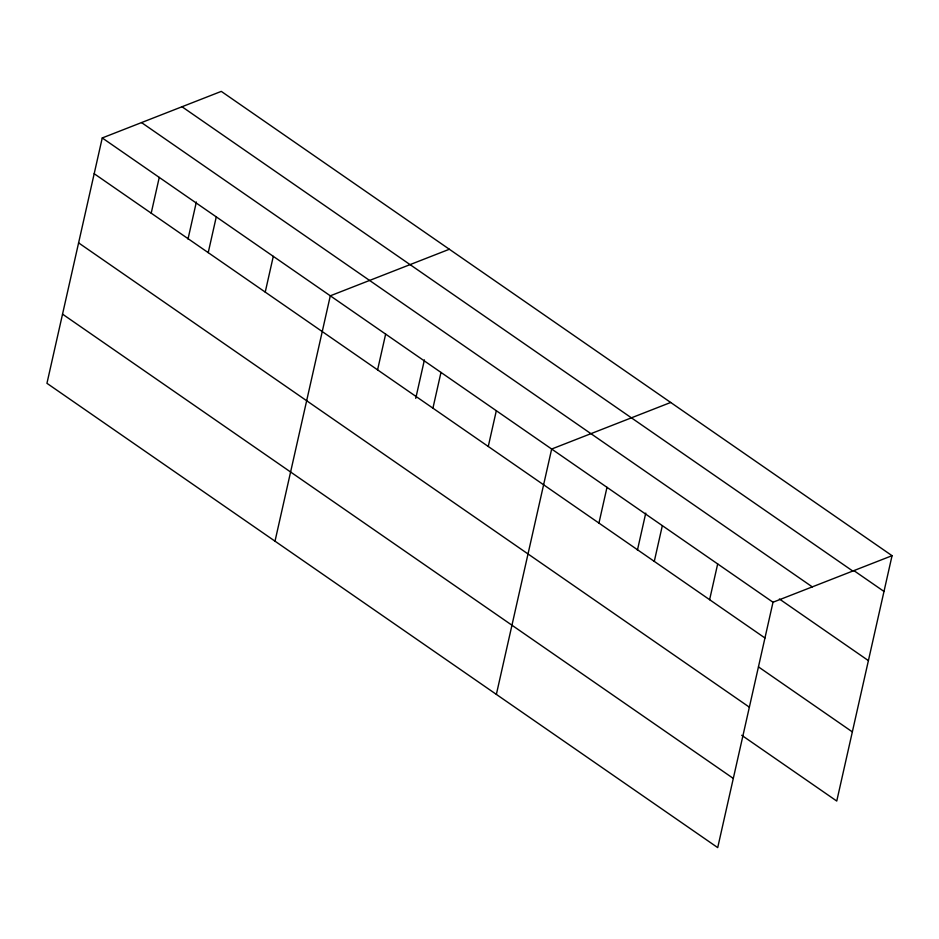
<?xml version="1.0" encoding="UTF-8"?>
<svg xmlns="http://www.w3.org/2000/svg" width="939" height="939" viewBox="0 0 939 939"><rect width="100%" height="100%" fill="white"/><g stroke="black" fill="none" stroke-linecap="round" stroke-linejoin="round"><path stroke-width="1.41" d="M102.245 137.951L46.95 383.312L717.713 847.612L773.008 602.239L892.05 555.688L221.287 91.388L102.245 137.951L773.008 602.239M151.202 213.165L159.254 177.412M188 239.081L196.357 202.014M208.223 252.626L216.275 216.874M265.232 292.099L273.296 256.347M275.01 541.169L330.305 295.808L449.347 249.258M377.584 369.86L385.647 334.108M415.742 398.359L424.416 359.883M432.926 408.172L440.978 372.419M488.268 446.471L496.32 410.719M496.367 694.391L551.663 449.03L670.692 402.467M598.941 523.082L606.993 487.329M637.417 550.16L645.762 513.093M654.283 561.393L662.335 525.64M709.614 599.692L717.678 563.94M892.05 555.688L836.755 801.049L741.716 735.272M853.915 570.63L883.998 591.441M182.002 106.753L852.765 571.053M141.531 122.586L812.294 586.887M779.382 598.988L868.399 660.61M94.182 173.703L764.956 637.992M758.512 666.925L852.342 731.88M78.594 242.872L749.369 707.173M62.537 314.142L733.312 778.431"/></g></svg>
